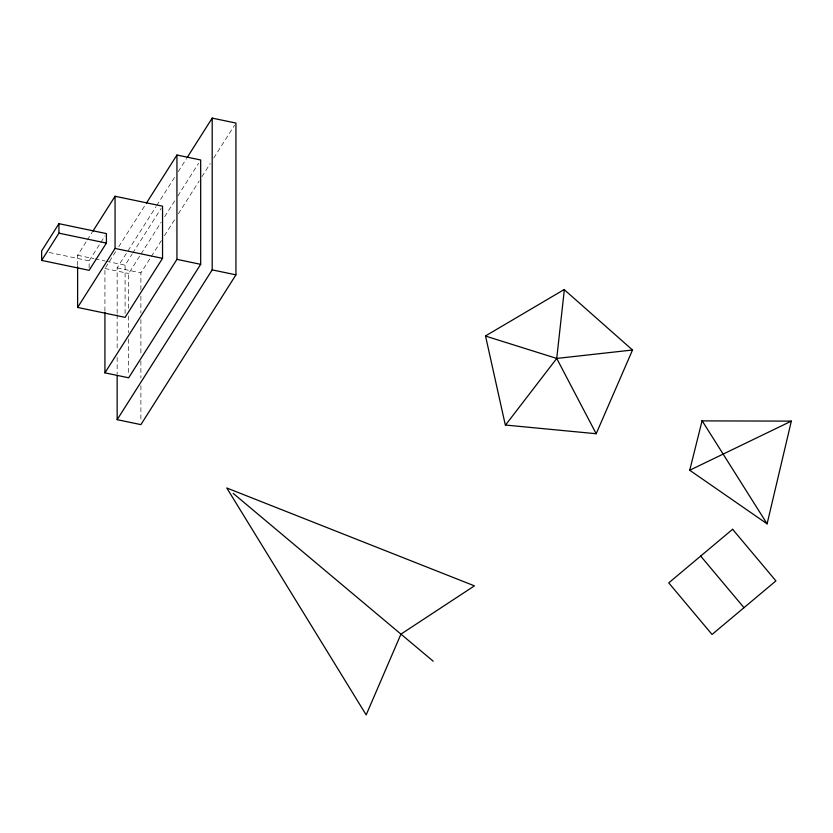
<?xml version="1.0" encoding="UTF-8"?>
<svg xmlns="http://www.w3.org/2000/svg" width="833" height="833" viewBox="0 0 833 833"><rect width="100%" height="100%" fill="white"/><g stroke="black" fill="none" stroke-linecap="round" stroke-linejoin="round"><path stroke-width="0.62" stroke-dasharray="4.17 3.12" d="M77.615 265.446L77.615 255.273L86.622 241.07M87.319 239.977L92.171 232.324M89.131 267.945L89.131 260.833L100.189 243.403M100.887 242.309L105.031 235.77M104.927 311.011L104.927 268.497L116.006 251.045M118.775 246.683L145.775 204.127M117.151 313.302L117.151 267.903L156 206.678M156.698 205.584L174.732 177.158M178.2 171.692L186.53 158.562M125.096 313.531L125.096 265.186L132.02 254.252M132.718 253.159L161.144 208.365M128.667 308.241L128.667 273.453L140.444 254.908M141.131 253.815L161.206 222.172M164.674 216.715L175.055 200.357M177.825 195.984L198.598 163.258M140.892 289.717L140.892 272.86L150.606 257.553M151.294 256.46L161.706 240.06M164.476 235.687L174.888 219.287M178.356 213.821L199.17 181.021M201.94 176.648L210.27 163.518M213.737 158.051L234.552 125.252M77.615 255.273L93.858 258.667M95.108 258.928L105.104 261.01M106.353 261.27L125.096 265.186M49.147 252.482L89.131 260.833M117.151 267.903L140.892 272.86M104.927 268.497L128.667 273.453M140.892 296.204L140.892 313.073M140.892 319.549L140.892 354.577M140.892 361.064L140.892 377.922M140.892 385.71L140.892 420.727M128.667 315.967L128.667 332.711M128.667 339.156L128.667 375.214M117.151 314.593L117.151 349.621M117.151 357.399L117.151 374.267"/><path stroke-width="1.25" d="M505.558 425.017L556.736 358.429L564.326 289.842M767.099 523.842L791.35 421.123L702.063 420.884L689.724 470.249L767.099 523.842L701.896 420.405M596.178 433.733L632.528 350.006L564.139 289.561L485.514 335.928L505.319 425.028L596.178 433.733L556.736 358.429L485.806 336.157M58.935 223.681L41.65 250.92L41.65 260.406L89.131 270.319L106.416 243.08L106.416 233.594L58.935 223.681L58.935 233.167L41.65 260.406M92.869 231.23L115.058 196.265L162.539 206.178L162.539 258.345L125.096 317.352L77.615 307.439L77.615 266.727M77.615 307.439L115.058 248.432L115.058 196.265M146.473 203.033L176.94 155.021L200.68 159.978L200.68 264.321L128.667 377.797L104.927 372.84L104.927 312.302M187.217 157.468L212.196 118.109L235.937 123.065L235.937 274.838L140.892 424.622L117.151 419.665L117.151 375.558M104.927 372.84L176.94 259.365L176.94 155.021M117.151 419.665L212.196 269.882L212.196 118.109M689.724 470.249L791.35 421.123M556.736 358.429L632.528 350.006M58.935 233.167L106.416 243.08M176.94 259.365L200.68 264.321M115.058 248.432L162.539 258.345M212.196 269.882L235.937 274.838M233.219 493.396L433.212 661.204M700.678 556.069L743.984 607.684M400.954 634.132L366.176 714.891L226.774 487.982L474.435 585.859L400.954 634.132M732.613 529.278L668.753 582.871L712.048 634.475L775.919 580.893L732.613 529.278"/></g></svg>
